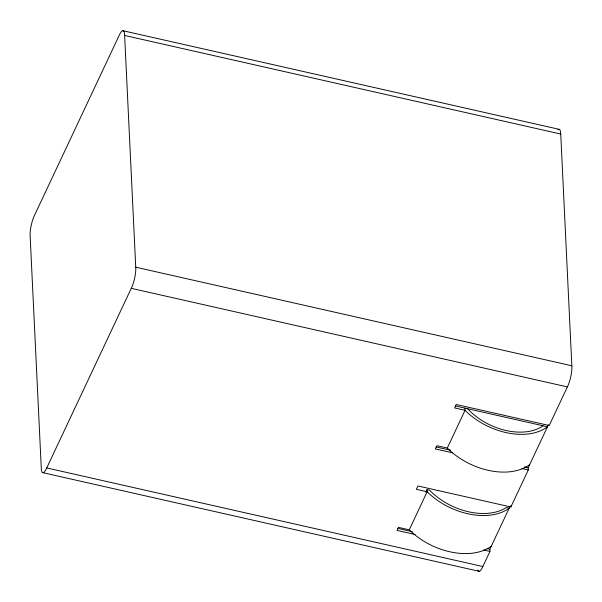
<?xml version="1.0" encoding="UTF-8"?>
<svg xmlns="http://www.w3.org/2000/svg" width="602" height="602" viewBox="0 0 602 602"><rect width="100%" height="100%" fill="white"/><g stroke="black" fill="none" stroke-linecap="round" stroke-linejoin="round"><path stroke-width="0.9" d="M46.745 467.942L131.266 288.328A14.44 3.574 -77.3 0 0 135.736 267.198L124.629 35.458A14.44 3.574 -77.3 0 0 119.151 35.465L34.63 215.08A14.44 3.574 -77.3 0 0 30.16 236.217L41.267 467.957A14.44 3.574 -77.3 0 0 46.745 467.942L482.849 566.535L489.96 551.424L489.855 549.242L509.977 506.478M425.862 492.12L427.051 489.584L429.519 490.141A53.427 34.487 25.2 0 0 506.335 507.509L509.194 508.156A56.739 36.624 25.2 0 1 427.157 491.766L416.358 489.321L417.931 485.972L510.872 506.982L528.3 469.951L528.195 467.784L548.46 424.719M452.666 452.854L435.359 448.941L436.886 445.698L447.294 448.046L465.06 410.293L464.955 408.118M415.245 534.531L397.019 530.407L398.449 527.375L409.255 529.813L427.157 491.766L427.051 489.584M557.866 129.851A14.44 3.574 -77.3 0 1 560.733 134.043L571.84 365.783A14.44 3.574 -77.3 0 1 567.37 386.92L549.205 425.516L456.271 404.506L454.653 407.938L465.06 410.293A56.596 36.534 25.2 0 0 547.489 426.773L455.413 405.959M122.898 30.702L559.002 129.287M124.629 35.458L560.733 134.043M135.736 267.198L571.84 365.783M131.266 288.328L567.37 386.92M436.164 446.977L450.74 450.273M524.545 466.956L528.195 467.784M521.919 468.514L528.3 469.951M397.824 528.436L412.408 531.732M487.123 548.625L489.855 549.242M483.587 549.98L489.96 551.424M42.998 472.713L479.102 571.298M510.805 505.529L510.872 506.982M529.722 464.533A56.596 36.534 25.2 0 1 447.294 448.046M491.285 546.202A56.739 36.624 25.2 0 1 409.255 529.813M482.849 566.535A14.44 3.574 -77.3 0 1 478.62 571.163M478.199 570.741A14.44 3.574 -77.3 0 1 477.86 570.056M543.072 425.78A51.17 33.027 25.2 0 1 467.611 408.72"/></g></svg>
